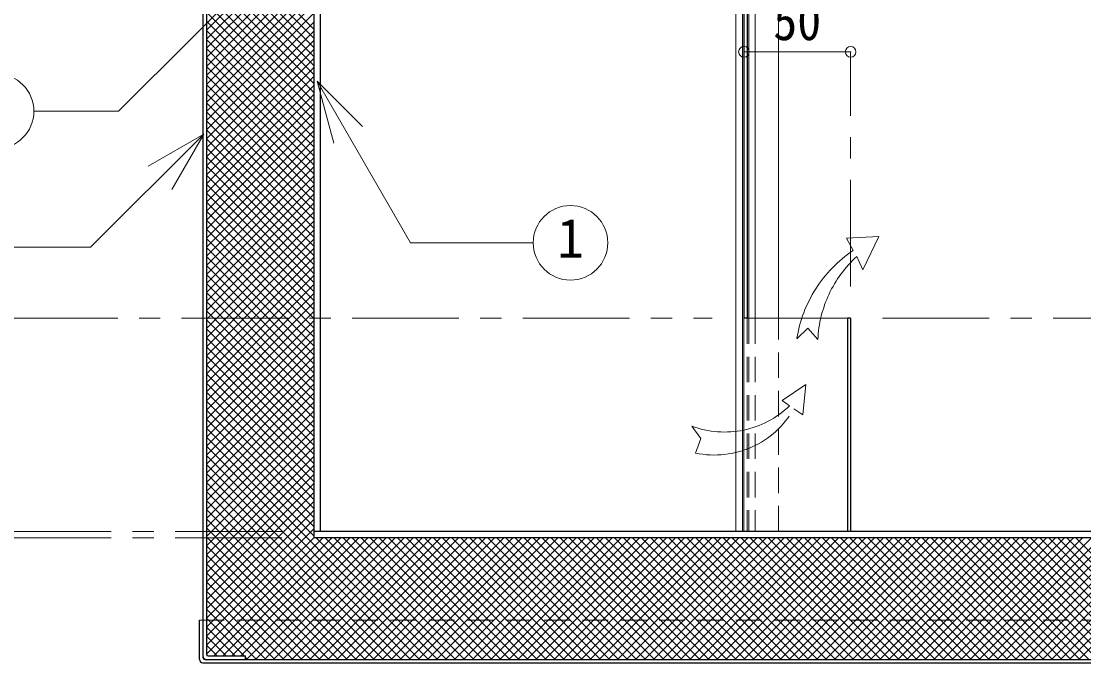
# Model space of a CAD drawing. Units: millimetres at full size, sheet at 1:10; details may follow other scales. Extents: x -2114 to 1936, y -1399 to 1411.
# Drawn here: x -1614.1 to -1115.8, y -865.2 to -564.3 of the extents above; entities that cross this region are included whole.
import ezdxf
from ezdxf.enums import TextEntityAlignment as Align

# ---------------------------------------------------------------- set-up
doc = ezdxf.new("R2010")
doc.units = ezdxf.units.MM
doc.header["$LTSCALE"] = 10
doc.header["$PDMODE"] = 32
doc.header["$PDSIZE"] = 5
for name, pattern in [('CHAIN1', [8, 5, -1, 1, -1]), ('DASHED1', [1.8, 1.2, -0.6]), ('DOUBLE_CHAIN1', [8.8, 5, -1, 0.6, -0.6, 0.6, -1])]:
    doc.linetypes.add(name, pattern=pattern)
doc.layers.add('0-0_ﾚｲﾔ1', color=4, linetype='Continuous', lineweight=9)
doc.styles.add('ＭＳ ゴシック', font='')
doc.styles.get('ＭＳ ゴシック').set_extended_font_data('MS Gothic')

msp = doc.modelspace()

# ---------------------------------------------------------------- linework, layer by layer
at = {"layer": '0-0_ﾚｲﾔ1', "color": 5, "lineweight": 25}
for p, q in [((-1275.17, -305.14), (-1275.17, -703.64)), ((-1273.67, -305.89), (-1273.67, -703.64)), ((-1527.32, -358.24), (-1527.32, -861.24)), ((-1476.92, -358.14), (-1476.92, -806.64)), ((-1473.92, -356.64), (-1473.92, -803.64)), ((-1528.92, -359.04), (-1528.92, -862.84)), ((-1273.67, -703.64), (-1275.17, -703.64)), ((-1226.67, -703.64), (-1226.67, -803.64)), ((-1225.17, -703.64), (-1226.67, -703.64)), ((-1225.17, -703.64), (-1225.17, -803.64)), ((-670.92, -803.64), (-1476.92, -803.64)), ((-670.92, -806.64), (-1476.92, -806.64)), ((-1530.52, -863.64), (-1530.52, -845.24)), ((-1526.52, -862.04), (-1508.92, -862.04)), ((-1508.92, -863.64), (-1508.92, -862.04)), ((-1528.92, -865.24), (-618.92, -865.24)), ((-1528.12, -863.64), (-619.72, -863.64))]:
    msp.add_line(p, q, dxfattribs=at)
at = {"layer": '0-0_ﾚｲﾔ1', "color": 7, "lineweight": 18}
for p, q in [((-1278.92, -803.64), (-1278.92, -353.64)), ((-1275.92, -803.64), (-1275.92, -353.64)), ((-1272.92, -365.88), (-1272.92, -703.64)), ((-1269.92, -366.5), (-1269.92, -703.64)), ((-1475.34, -592.43), (-1454.13, -613.64)), ((-1475.34, -592.43), (-1467.58, -621.4)), ((-1475.34, -592.43), (-1431.58, -668.22)), ((-1528.58, -617.19), (-1554.56, -632.19)), ((-1528.58, -617.19), (-1543.58, -643.17)), ((-1374.05, -668.22), (-1431.58, -668.22)), ((-1275.17, -703.64), (-1275.17, -803.64)), ((-1273.67, -703.64), (-1226.67, -703.64)), ((-1528.92, -845.24), (-1530.52, -845.24))]:
    msp.add_line(p, q, dxfattribs=at)
at = {"layer": '0-0_ﾚｲﾔ1'}
for p, q in [((-1258.92, -703.64), (-1258.92, -353.64)), ((-1527.32, -517.63), (-1476.92, -568.03)), ((-1527.32, -568.48), (-1476.92, -518.08)), ((-1527.32, -521.87), (-1476.92, -572.27)), ((-1527.32, -572.73), (-1476.92, -522.33)), ((-1527.32, -526.12), (-1476.92, -576.52)), ((-1527.32, -576.97), (-1476.92, -526.57)), ((-1527.32, -530.36), (-1476.92, -580.76)), ((-1527.32, -581.21), (-1476.92, -530.81)), ((-1527.32, -534.6), (-1476.92, -585)), ((-1527.32, -585.46), (-1476.92, -535.06)), ((-1527.32, -538.84), (-1476.92, -589.24)), ((-1527.32, -589.7), (-1476.92, -539.3)), ((-1527.32, -543.09), (-1476.92, -593.49)), ((-1527.32, -593.94), (-1476.92, -543.54)), ((-1527.32, -547.33), (-1476.92, -597.73)), ((-1527.32, -598.18), (-1476.92, -547.78)), ((-1527.32, -551.57), (-1476.92, -601.97)), ((-1527.32, -602.43), (-1476.92, -552.03)), ((-1527.32, -555.81), (-1476.92, -606.21)), ((-1527.32, -606.67), (-1476.92, -556.27)), ((-1527.32, -560.06), (-1476.92, -610.46)), ((-1527.32, -610.91), (-1476.92, -560.51)), ((-1527.32, -564.3), (-1476.92, -614.7)), ((-1527.32, -615.15), (-1476.92, -564.75)), ((-1527.32, -568.54), (-1476.92, -618.94)), ((-1527.32, -619.4), (-1476.92, -569)), ((-1527.32, -572.79), (-1476.92, -623.19)), ((-1527.32, -623.64), (-1476.92, -573.24)), ((-1527.32, -577.03), (-1476.92, -627.43)), ((-1527.32, -627.88), (-1476.92, -577.48)), ((-1527.32, -581.27), (-1476.92, -631.67)), ((-1527.32, -632.12), (-1476.92, -581.72)), ((-1225.17, -578.64), (-1275.17, -578.64)), ((-1527.32, -585.51), (-1476.92, -635.91)), ((-1527.32, -636.37), (-1476.92, -585.97)), ((-1527.32, -589.76), (-1476.92, -640.16)), ((-1527.32, -640.61), (-1476.92, -590.21)), ((-1527.32, -594), (-1476.92, -644.4)), ((-1527.32, -644.85), (-1476.92, -594.45)), ((-1527.32, -598.24), (-1476.92, -648.64)), ((-1527.32, -649.1), (-1476.92, -598.7)), ((-1527.32, -602.48), (-1476.92, -652.88)), ((-1527.32, -653.34), (-1476.92, -602.94)), ((-1527.32, -606.73), (-1476.92, -657.13)), ((-1527.32, -657.58), (-1476.92, -607.18)), ((-1527.32, -610.97), (-1476.92, -661.37)), ((-1527.32, -661.82), (-1476.92, -611.42)), ((-1527.32, -615.21), (-1476.92, -665.61)), ((-1527.32, -666.07), (-1476.92, -615.67)), ((-1527.32, -619.45), (-1476.92, -669.85)), ((-1527.32, -670.31), (-1476.92, -619.91)), ((-1527.32, -623.7), (-1476.92, -674.1)), ((-1527.32, -674.55), (-1476.92, -624.15)), ((-1527.32, -627.94), (-1476.92, -678.34)), ((-1527.32, -678.79), (-1476.92, -628.39)), ((-1527.32, -632.18), (-1476.92, -682.58)), ((-1527.32, -683.04), (-1476.92, -632.64)), ((-1527.32, -636.42), (-1476.92, -686.82)), ((-1527.32, -687.28), (-1476.92, -636.88)), ((-1527.32, -640.67), (-1476.92, -691.07)), ((-1527.32, -691.52), (-1476.92, -641.12)), ((-1527.32, -644.91), (-1476.92, -695.31)), ((-1527.32, -695.76), (-1476.92, -645.36)), ((-1527.32, -649.15), (-1476.92, -699.55)), ((-1527.32, -700.01), (-1476.92, -649.61)), ((-1527.32, -653.4), (-1476.92, -703.8)), ((-1527.32, -704.25), (-1476.92, -653.85)), ((-1527.32, -657.64), (-1476.92, -708.04)), ((-1527.32, -708.49), (-1476.92, -658.09)), ((-1527.32, -661.88), (-1476.92, -712.28)), ((-1527.32, -712.73), (-1476.92, -662.33)), ((-1527.32, -666.12), (-1476.92, -716.52)), ((-1527.32, -716.98), (-1476.92, -666.58)), ((-1527.32, -670.37), (-1476.92, -720.77)), ((-1527.32, -721.22), (-1476.92, -670.82)), ((-1527.32, -674.61), (-1476.92, -725.01)), ((-1527.32, -725.46), (-1476.92, -675.06)), ((-1527.32, -678.85), (-1476.92, -729.25)), ((-1527.32, -729.71), (-1476.92, -679.31)), ((-1527.32, -683.09), (-1476.92, -733.49)), ((-1527.32, -733.95), (-1476.92, -683.55)), ((-1527.32, -687.34), (-1476.92, -737.74)), ((-1527.32, -738.19), (-1476.92, -687.79)), ((-1527.32, -691.58), (-1476.92, -741.98)), ((-1527.32, -742.43), (-1476.92, -692.03)), ((-1527.32, -695.82), (-1476.92, -746.22)), ((-1527.32, -746.68), (-1476.92, -696.28)), ((-1527.32, -700.06), (-1476.92, -750.46)), ((-1527.32, -750.92), (-1476.92, -700.52)), ((-1527.32, -704.31), (-1476.92, -754.71)), ((-1527.32, -755.16), (-1476.92, -704.76)), ((-1527.32, -708.55), (-1476.92, -758.95)), ((-1527.32, -759.4), (-1476.92, -709)), ((-1527.32, -712.79), (-1476.92, -763.19)), ((-1527.32, -763.65), (-1476.92, -713.25)), ((-1527.32, -717.04), (-1476.92, -767.44)), ((-1527.32, -767.89), (-1476.92, -717.49)), ((-1527.32, -721.28), (-1476.92, -771.68)), ((-1527.32, -772.13), (-1476.92, -721.73)), ((-1527.32, -725.52), (-1476.92, -775.92)), ((-1527.32, -776.37), (-1476.92, -725.97)), ((-1527.32, -729.76), (-1476.92, -780.16)), ((-1527.32, -780.62), (-1476.92, -730.22)), ((-1527.32, -734.01), (-1476.92, -784.41)), ((-1527.32, -784.86), (-1476.92, -734.46)), ((-1527.32, -738.25), (-1476.92, -788.65)), ((-1527.32, -789.1), (-1476.92, -738.7)), ((-1527.32, -742.49), (-1476.92, -792.89)), ((-1527.32, -793.34), (-1476.92, -742.94)), ((-1527.32, -746.73), (-1476.92, -797.13)), ((-1527.32, -797.59), (-1476.92, -747.19)), ((-1527.32, -750.98), (-1476.92, -801.38)), ((-1527.32, -801.83), (-1476.92, -751.43)), ((-1527.32, -755.22), (-1476.92, -805.62)), ((-1527.32, -806.07), (-1476.92, -755.67)), ((-1527.32, -759.46), (-1423.15, -863.64)), ((-1527.32, -810.32), (-1476.92, -759.92)), ((-1527.32, -763.7), (-1427.39, -863.64)), ((-1527.32, -814.56), (-1476.92, -764.16)), ((-1527.32, -767.95), (-1431.63, -863.64)), ((-1527.32, -818.8), (-1476.92, -768.4)), ((-1527.32, -772.19), (-1435.87, -863.64)), ((-1527.32, -823.04), (-1476.92, -772.64)), ((-1527.32, -776.43), (-1440.12, -863.64)), ((-1527.32, -827.29), (-1476.92, -776.89)), ((-1527.32, -780.67), (-1444.36, -863.64)), ((-1527.32, -831.53), (-1476.92, -781.13)), ((-1527.32, -784.92), (-1448.6, -863.64)), ((-1527.32, -835.77), (-1476.92, -785.37)), ((-1527.32, -789.16), (-1452.85, -863.64)), ((-1527.32, -840.01), (-1476.92, -789.61)), ((-1527.32, -793.4), (-1457.09, -863.64)), ((-1527.32, -844.26), (-1476.92, -793.86)), ((-1527.32, -797.65), (-1461.33, -863.64)), ((-1527.32, -848.5), (-1476.92, -798.1)), ((-1527.32, -801.89), (-1465.57, -863.64)), ((-1527.32, -852.74), (-1476.92, -802.34)), ((-1527.32, -806.13), (-1469.82, -863.64)), ((-1527.32, -856.98), (-1476.92, -806.58)), ((-1527.32, -861.23), (-1472.73, -806.64)), ((-1523.89, -862.04), (-1468.49, -806.64)), ((-1519.65, -862.04), (-1464.25, -806.64)), ((-1515.4, -862.04), (-1460, -806.64)), ((-1511.16, -862.04), (-1455.76, -806.64)), ((-1508.52, -863.64), (-1451.52, -806.64)), ((-1504.28, -863.64), (-1447.28, -806.64)), ((-1500.03, -863.64), (-1443.03, -806.64)), ((-1495.79, -863.64), (-1438.79, -806.64)), ((-1491.55, -863.64), (-1434.55, -806.64)), ((-1487.3, -863.64), (-1430.3, -806.64)), ((-1483.06, -863.64), (-1426.06, -806.64)), ((-1478.82, -863.64), (-1421.82, -806.64)), ((-1475.9, -806.64), (-1418.9, -863.64)), ((-1474.58, -863.64), (-1417.58, -806.64)), ((-1471.66, -806.64), (-1414.66, -863.64)), ((-1470.33, -863.64), (-1413.33, -806.64)), ((-1467.42, -806.64), (-1410.42, -863.64)), ((-1466.09, -863.64), (-1409.09, -806.64)), ((-1463.18, -806.64), (-1406.18, -863.64)), ((-1461.85, -863.64), (-1404.85, -806.64)), ((-1458.93, -806.64), (-1401.93, -863.64)), ((-1457.61, -863.64), (-1400.61, -806.64)), ((-1454.69, -806.64), (-1397.69, -863.64)), ((-1453.36, -863.64), (-1396.36, -806.64)), ((-1450.45, -806.64), (-1393.45, -863.64)), ((-1449.12, -863.64), (-1392.12, -806.64)), ((-1446.21, -806.64), (-1389.21, -863.64)), ((-1444.88, -863.64), (-1387.88, -806.64)), ((-1441.96, -806.64), (-1384.96, -863.64)), ((-1440.64, -863.64), (-1383.64, -806.64)), ((-1437.72, -806.64), (-1380.72, -863.64)), ((-1436.39, -863.64), (-1379.39, -806.64)), ((-1433.48, -806.64), (-1376.48, -863.64)), ((-1432.15, -863.64), (-1375.15, -806.64)), ((-1429.24, -806.64), (-1372.24, -863.64)), ((-1427.91, -863.64), (-1370.91, -806.64)), ((-1424.99, -806.64), (-1367.99, -863.64)), ((-1423.66, -863.64), (-1366.66, -806.64)), ((-1420.75, -806.64), (-1363.75, -863.64)), ((-1419.42, -863.64), (-1362.42, -806.64)), ((-1416.51, -806.64), (-1359.51, -863.64)), ((-1415.18, -863.64), (-1358.18, -806.64)), ((-1412.26, -806.64), (-1355.26, -863.64)), ((-1410.94, -863.64), (-1353.94, -806.64)), ((-1408.02, -806.64), (-1351.02, -863.64)), ((-1406.69, -863.64), (-1349.69, -806.64)), ((-1403.78, -806.64), (-1346.78, -863.64)), ((-1402.45, -863.64), (-1345.45, -806.64)), ((-1399.54, -806.64), (-1342.54, -863.64)), ((-1398.21, -863.64), (-1341.21, -806.64)), ((-1395.29, -806.64), (-1338.29, -863.64)), ((-1393.97, -863.64), (-1336.97, -806.64)), ((-1391.05, -806.64), (-1334.05, -863.64)), ((-1389.72, -863.64), (-1332.72, -806.64)), ((-1386.81, -806.64), (-1329.81, -863.64)), ((-1385.48, -863.64), (-1328.48, -806.64)), ((-1382.57, -806.64), (-1325.57, -863.64)), ((-1381.24, -863.64), (-1324.24, -806.64)), ((-1378.32, -806.64), (-1321.32, -863.64)), ((-1377, -863.64), (-1320, -806.64)), ((-1374.08, -806.64), (-1317.08, -863.64)), ((-1372.75, -863.64), (-1315.75, -806.64)), ((-1369.84, -806.64), (-1312.84, -863.64)), ((-1368.51, -863.64), (-1311.51, -806.64)), ((-1365.6, -806.64), (-1308.6, -863.64)), ((-1364.27, -863.64), (-1307.27, -806.64)), ((-1361.35, -806.64), (-1304.35, -863.64)), ((-1360.03, -863.64), (-1303.03, -806.64)), ((-1357.11, -806.64), (-1300.11, -863.64)), ((-1355.78, -863.64), (-1298.78, -806.64)), ((-1352.87, -806.64), (-1295.87, -863.64)), ((-1351.54, -863.64), (-1294.54, -806.64)), ((-1348.63, -806.64), (-1291.63, -863.64)), ((-1347.3, -863.64), (-1290.3, -806.64)), ((-1344.38, -806.64), (-1287.38, -863.64)), ((-1343.05, -863.64), (-1286.05, -806.64)), ((-1340.14, -806.64), (-1283.14, -863.64)), ((-1338.81, -863.64), (-1281.81, -806.64)), ((-1335.9, -806.64), (-1278.9, -863.64)), ((-1334.57, -863.64), (-1277.57, -806.64)), ((-1331.65, -806.64), (-1274.65, -863.64)), ((-1330.33, -863.64), (-1273.33, -806.64)), ((-1327.41, -806.64), (-1270.41, -863.64)), ((-1326.08, -863.64), (-1269.08, -806.64)), ((-1323.17, -806.64), (-1266.17, -863.64)), ((-1321.84, -863.64), (-1264.84, -806.64)), ((-1318.93, -806.64), (-1261.93, -863.64)), ((-1317.6, -863.64), (-1260.6, -806.64)), ((-1314.68, -806.64), (-1257.68, -863.64)), ((-1313.36, -863.64), (-1256.36, -806.64)), ((-1310.44, -806.64), (-1253.44, -863.64)), ((-1309.11, -863.64), (-1252.11, -806.64)), ((-1306.2, -806.64), (-1249.2, -863.64)), ((-1304.87, -863.64), (-1247.87, -806.64)), ((-1301.96, -806.64), (-1244.96, -863.64)), ((-1300.63, -863.64), (-1243.63, -806.64)), ((-1297.71, -806.64), (-1240.71, -863.64)), ((-1296.39, -863.64), (-1239.39, -806.64)), ((-1293.47, -806.64), (-1236.47, -863.64)), ((-1292.14, -863.64), (-1235.14, -806.64)), ((-1289.23, -806.64), (-1232.23, -863.64)), ((-1287.9, -863.64), (-1230.9, -806.64)), ((-1284.99, -806.64), (-1227.99, -863.64)), ((-1283.66, -863.64), (-1226.66, -806.64)), ((-1280.74, -806.64), (-1223.74, -863.64)), ((-1279.42, -863.64), (-1222.42, -806.64)), ((-1276.5, -806.64), (-1219.5, -863.64)), ((-1275.17, -863.64), (-1218.17, -806.64)), ((-1272.26, -806.64), (-1215.26, -863.64)), ((-1270.93, -863.64), (-1213.93, -806.64)), ((-1268.01, -806.64), (-1211.01, -863.64)), ((-1266.69, -863.64), (-1209.69, -806.64)), ((-1263.77, -806.64), (-1206.77, -863.64)), ((-1262.44, -863.64), (-1205.44, -806.64)), ((-1259.53, -806.64), (-1202.53, -863.64)), ((-1258.2, -863.64), (-1201.2, -806.64)), ((-1255.29, -806.64), (-1198.29, -863.64)), ((-1253.96, -863.64), (-1196.96, -806.64)), ((-1251.04, -806.64), (-1194.04, -863.64)), ((-1249.72, -863.64), (-1192.72, -806.64)), ((-1246.8, -806.64), (-1189.8, -863.64)), ((-1245.47, -863.64), (-1188.47, -806.64)), ((-1242.56, -806.64), (-1185.56, -863.64)), ((-1241.23, -863.64), (-1184.23, -806.64)), ((-1238.32, -806.64), (-1181.32, -863.64)), ((-1236.99, -863.64), (-1179.99, -806.64)), ((-1234.07, -806.64), (-1177.07, -863.64)), ((-1232.75, -863.64), (-1175.75, -806.64)), ((-1229.83, -806.64), (-1172.83, -863.64)), ((-1228.5, -863.64), (-1171.5, -806.64)), ((-1225.59, -806.64), (-1168.59, -863.64)), ((-1224.26, -863.64), (-1167.26, -806.64)), ((-1221.35, -806.64), (-1164.35, -863.64)), ((-1220.02, -863.64), (-1163.02, -806.64)), ((-1217.1, -806.64), (-1160.1, -863.64)), ((-1215.78, -863.64), (-1158.78, -806.64)), ((-1212.86, -806.64), (-1155.86, -863.64)), ((-1211.53, -863.64), (-1154.53, -806.64)), ((-1208.62, -806.64), (-1151.62, -863.64)), ((-1207.29, -863.64), (-1150.29, -806.64)), ((-1204.38, -806.64), (-1147.38, -863.64)), ((-1203.05, -863.64), (-1146.05, -806.64)), ((-1200.13, -806.64), (-1143.13, -863.64)), ((-1198.8, -863.64), (-1141.8, -806.64)), ((-1195.89, -806.64), (-1138.89, -863.64)), ((-1194.56, -863.64), (-1137.56, -806.64)), ((-1191.65, -806.64), (-1134.65, -863.64)), ((-1190.32, -863.64), (-1133.32, -806.64)), ((-1187.4, -806.64), (-1130.4, -863.64)), ((-1186.08, -863.64), (-1129.08, -806.64)), ((-1183.16, -806.64), (-1126.16, -863.64)), ((-1181.83, -863.64), (-1124.83, -806.64)), ((-1178.92, -806.64), (-1121.92, -863.64)), ((-1177.59, -863.64), (-1120.59, -806.64)), ((-1174.68, -806.64), (-1117.68, -863.64)), ((-1173.35, -863.64), (-1116.35, -806.64)), ((-1170.43, -806.64), (-1113.43, -863.64)), ((-1169.11, -863.64), (-1112.11, -806.64)), ((-1166.19, -806.64), (-1109.19, -863.64)), ((-1164.86, -863.64), (-1107.86, -806.64)), ((-1161.95, -806.64), (-1104.95, -863.64)), ((-1160.62, -863.64), (-1103.62, -806.64)), ((-1157.71, -806.64), (-1100.71, -863.64)), ((-1156.38, -863.64), (-1099.38, -806.64)), ((-1153.46, -806.64), (-1096.46, -863.64)), ((-1152.14, -863.64), (-1095.14, -806.64)), ((-1149.22, -806.64), (-1092.22, -863.64)), ((-1147.89, -863.64), (-1090.89, -806.64)), ((-1144.98, -806.64), (-1087.98, -863.64)), ((-1143.65, -863.64), (-1086.65, -806.64)), ((-1140.74, -806.64), (-1083.74, -863.64)), ((-1139.41, -863.64), (-1082.41, -806.64)), ((-1136.49, -806.64), (-1079.49, -863.64)), ((-1135.17, -863.64), (-1078.17, -806.64)), ((-1132.25, -806.64), (-1075.25, -863.64)), ((-1130.92, -863.64), (-1073.92, -806.64)), ((-1128.01, -806.64), (-1071.01, -863.64)), ((-1126.68, -863.64), (-1069.68, -806.64)), ((-1123.77, -806.64), (-1066.77, -863.64)), ((-1122.44, -863.64), (-1065.44, -806.64)), ((-1119.52, -806.64), (-1062.52, -863.64)), ((-1118.19, -863.64), (-1061.19, -806.64)), ((-1527.32, -810.37), (-1474.06, -863.64)), ((-1527.32, -814.62), (-1478.3, -863.64)), ((-1527.32, -818.86), (-1482.54, -863.64)), ((-1527.32, -823.1), (-1486.79, -863.64)), ((-1527.32, -827.34), (-1491.03, -863.64)), ((-1527.32, -831.59), (-1495.27, -863.64)), ((-1527.32, -835.83), (-1499.51, -863.64)), ((-1527.32, -840.07), (-1503.76, -863.64)), ((-1527.32, -844.31), (-1509.6, -862.04)), ((-1527.32, -848.56), (-1513.84, -862.04)), ((-1527.32, -852.8), (-1518.09, -862.04)), ((-1527.32, -857.04), (-1522.33, -862.04)), ((-1527.32, -861.29), (-1526.57, -862.03)), ((-1508.92, -862.71), (-1508, -863.64))]:
    msp.add_line(p, q, dxfattribs=at)
at = {"layer": '0-0_ﾚｲﾔ1', "linetype": 'CHAIN1'}
for p, q in [((-1225.17, -688.64), (-1225.17, -578.64)), ((-1858.92, -703.64), (-1290.17, -703.64)), ((-1210.17, -703.64), (-1100.17, -703.64)), ((-1491.92, -803.64), (-1858.92, -803.64)), ((-1491.92, -806.64), (-1858.92, -806.64))]:
    msp.add_line(p, q, dxfattribs=at)
at = {"layer": '0-0_ﾚｲﾔ1', "linetype": 'DOUBLE_CHAIN1'}
for p, q in [((-1223.99, -671.86), (-1227.04, -666.11)), ((-1222.32, -674.64), (-1219.46, -680.82)), ((-1257.29, -742.25), (-1246.11, -734.62)), ((-1247.6, -748.96), (-1246.11, -734.62)), ((-1257.29, -742.25), (-1253.82, -744.66)), ((-1251.78, -746.07), (-1247.6, -748.96))]:
    msp.add_line(p, q, dxfattribs=at)
at = {"layer": '0-0_ﾚｲﾔ1', "linetype": 'DASHED1'}
for p, q in [((-1273.67, -703.64), (-1273.67, -803.64)), ((-1272.92, -703.64), (-1272.92, -803.64)), ((-1269.92, -703.64), (-1269.92, -803.64)), ((-1258.92, -803.64), (-1258.92, -703.64)), ((-618.92, -845.24), (-1528.92, -845.24))]:
    msp.add_line(p, q, dxfattribs=at)
at = {"layer": '0-0_ﾚｲﾔ1', "color": 7, "lineweight": 18}
for points in [[(-1499.02, -536.97), (-1568.54, -606.49), (-1608.23, -606.49)], [(-1528.58, -617.19), (-1581.63, -670.24), (-1627.45, -670.24)]]:
    msp.add_lwpolyline(points, dxfattribs=at)
at = {"layer": '0-0_ﾚｲﾔ1', "linetype": 'DOUBLE_CHAIN1'}
for points in [[(-1227.04, -666.11), (-1211.87, -665.2), (-1219.46, -680.82)], [(-1250.39, -713.29), (-1245.27, -708.29), (-1240.52, -713.57)], [(-1299.68, -754.19), (-1295.41, -760.05), (-1297.84, -766.86)]]:
    msp.add_lwpolyline(points, dxfattribs=at)
at = {"layer": '0-0_ﾚｲﾔ1', "color": 7, "lineweight": 18}
for centre in [(-1625.73, -606.49), (-1356.55, -668.22)]:
    msp.add_circle(centre, 17.5, dxfattribs=at)
at = {"layer": '0-0_ﾚｲﾔ1', "linetype": 'DOUBLE_CHAIN1'}
for centre, radius, start, end in [((-1189.57, -722.92), 61.59, 123.9831, 170.9965), ((-1184.27, -716.15), 56.31, 132.5118, 177.3685), ((-1284.27, -713.23), 43.76, 249.3758, 314.1008), ((-1289, -725.02), 42.76, 258.0687, 330.5195)]:
    msp.add_arc(centre, radius, start, end, dxfattribs=at)
at = {"layer": '0-0_ﾚｲﾔ1', "color": 5, "lineweight": 25}
for centre, radius in [((-1527.32, -862.04), 1.6), ((-1526.52, -861.24), 0.8), ((-1528.92, -863.64), 1.6), ((-1528.12, -862.84), 0.8)]:
    msp.add_arc(centre, radius, 180, 270, dxfattribs=at)
at = {"layer": '0-0_ﾚｲﾔ1', "color": 1}
for p in [(-1275.17, -578.64), (-1225.17, -578.64)]:
    msp.add_point(p, dxfattribs=at)

# ---------------------------------------------------------------- texts
at = {"layer": '0-0_ﾚｲﾔ1', "color": 7, "style": 'ＭＳ ゴシック', "width": 0.9}
msp.add_text('50', height=18.33, dxfattribs=at).set_placement((-1261.42, -578.64), align=Align.BOTTOM_LEFT)
at = {"layer": '0-0_ﾚｲﾔ1', "color": 7, "style": 'ＭＳ ゴシック'}
msp.add_text('1', height=18.33, dxfattribs=at).set_placement((-1362.8, -680.72), align=Align.BOTTOM_LEFT)

doc.saveas('drawing.dxf')
